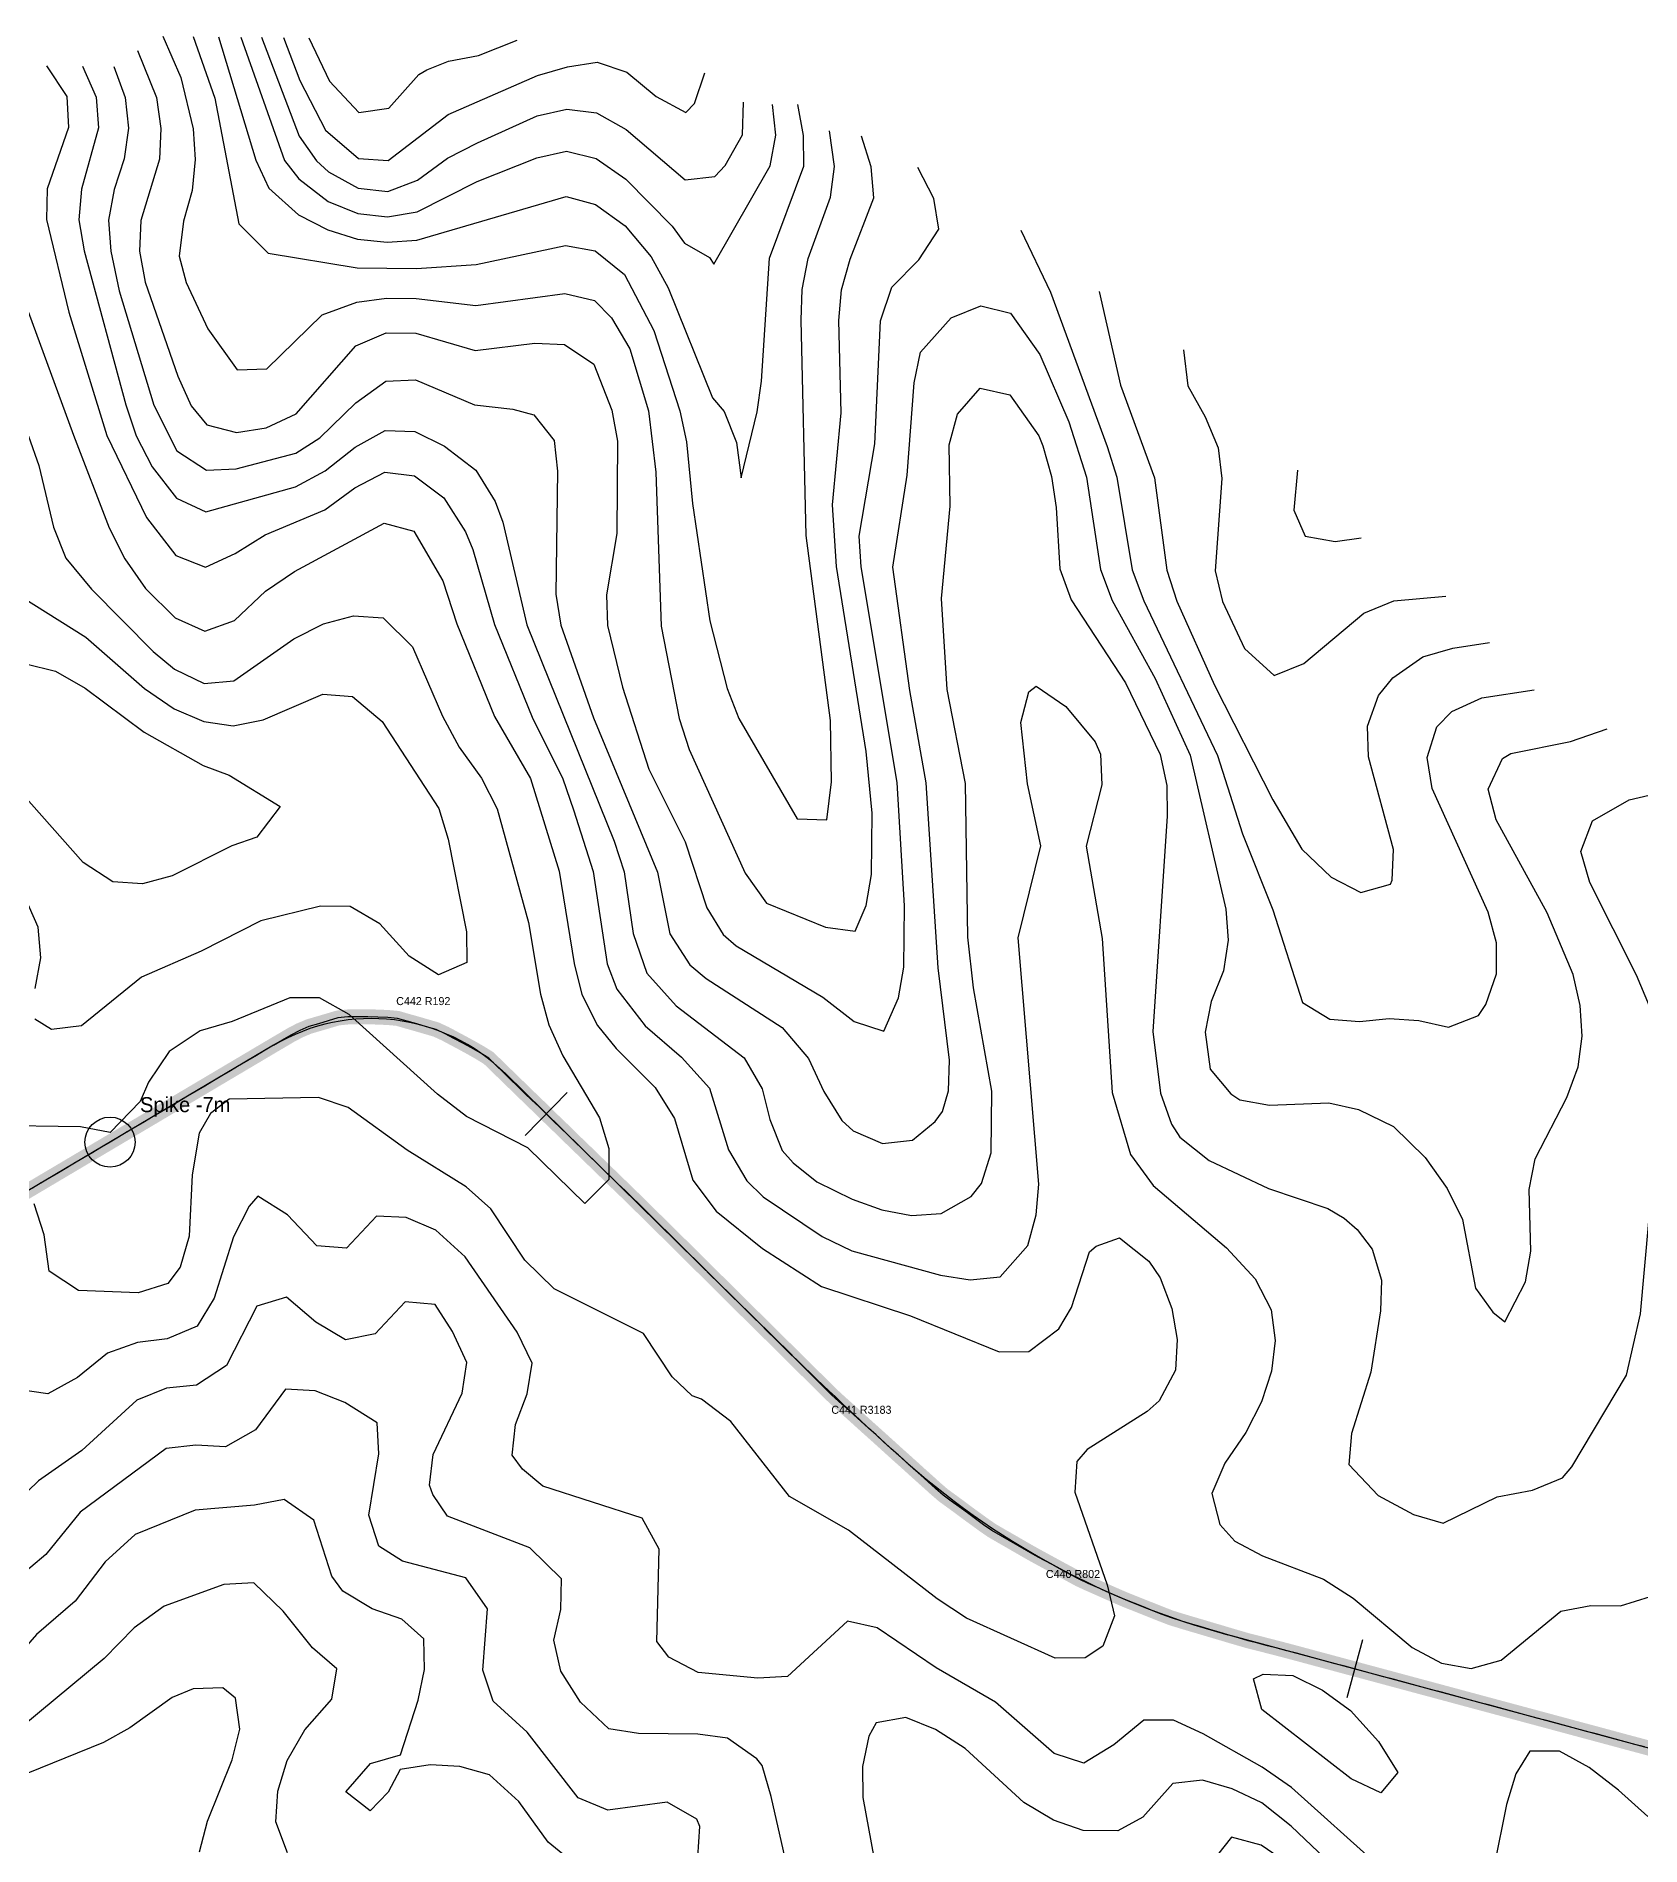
# Model space of a CAD drawing. Header units: metres. Extents: x 697254 to 930473, y 8023396 to 8227001.
# Drawn here: x 737598 to 739201, y 8195621 to 8197430 of the extents above; entities that cross this region are included whole.
import ezdxf

# ---------------------------------------------------------------- set-up
doc = ezdxf.new("R2010")
doc.units = ezdxf.units.M
for name, color, linetype in [('ALIGNMENT_FITTED', 4, 'Continuous'), ('CENTRELINE', 7, 'Continuous'), ('CHAINAGE', 7, 'Continuous'), ('CONTOUR_10M', 33, 'Continuous'), ('CONTOUR_INDEX_50M', 34, 'Continuous'), ('CURVE_LABELS', 4, 'Continuous'), ('GRADE_0-4', 3, 'Continuous'), ('GRADE_4-6', 2, 'Continuous'), ('GRADE_6-8', 30, 'Continuous'), ('PROFILE_FLAGS', 6, 'Continuous')]:
    doc.layers.add(name, color=color, linetype=linetype)

msp = doc.modelspace()

# ---------------------------------------------------------------- linework, layer by layer
at = {"layer": 'ALIGNMENT_FITTED'}
for p, q in [((737834.9, 8196421), (737587.6, 8196274.5)), ((738353, 8196111.4), (738066.8, 8196392.8)), ((738460.3, 8196010.5), (738453.2, 8196017)), ((739218.8, 8195715.9), (738788.6, 8195831.8))]:
    msp.add_line(p, q, dxfattribs=at)
for centre, radius, start, end in [((737932.5, 8196256.2), 191.5, 45.4772, 120.6428), ((740585.2, 8198381.1), 3183.5, -134.5228, -132.0444), ((738997.1, 8196605.8), 801.6, -132.0444, -105.0808)]:
    msp.add_arc(centre, radius, start, end, dxfattribs=at)
at = {"layer": 'CENTRELINE'}
msp.add_polyline3d([(739205, 8195719.7, 1148), (739195.3, 8195722.3, 1147), (739185.6, 8195724.9, 1146), (739176, 8195727.5, 1145.2), (739166.3, 8195730.1, 1144.6), (739156.7, 8195732.7, 1144.1), (739147, 8195735.3, 1143.5), (739137.3, 8195737.9, 1142.9), (739127.7, 8195740.5, 1142.3), (739118, 8195743.1, 1141.8), (739108.4, 8195745.7, 1141.6), (739098.7, 8195748.3, 1141.3), (739089, 8195750.9, 1141.2), (739079.4, 8195753.5, 1141.5), (739069.7, 8195756.1, 1141.6), (739060.1, 8195758.7, 1141.7), (739050.4, 8195761.3, 1141.7), (739040.7, 8195763.9, 1141.6), (739031.1, 8195766.5, 1141.4), (739021.4, 8195769.1, 1141.5), (739011.8, 8195771.7, 1141.6), (739002.1, 8195774.3, 1141.7), (738992.5, 8195776.9, 1142), (738982.8, 8195779.5, 1142.3), (738973.1, 8195782.1, 1142.6), (738963.5, 8195784.7, 1143.1), (738953.8, 8195787.3, 1143.5), (738944.2, 8195789.9, 1143.9), (738934.5, 8195792.5, 1144.6), (738924.8, 8195795.1, 1145.2), (738915.2, 8195797.7, 1145.8), (738905.5, 8195800.3, 1146.4), (738895.9, 8195802.9, 1146.9), (738886.2, 8195805.5, 1147.4), (738876.5, 8195808.1, 1147.6), (738866.9, 8195810.7, 1147.7), (738857.2, 8195813.3, 1147.8), (738847.5, 8195815.9, 1147.8), (738837.9, 8195818.4, 1147.9), (738828.2, 8195820.9, 1148.1), (738818.5, 8195823.4, 1148.1), (738808.8, 8195825.8, 1148), (738799.2, 8195828.6, 1147.9), (738789.6, 8195831.4, 1147.7), (738780, 8195834.3, 1147.5), (738770.4, 8195837.1, 1147.3), (738760.8, 8195840, 1147.1), (738751.2, 8195842.8, 1146.9), (738741.6, 8195845.7, 1146.8), (738732.1, 8195848.6, 1146.8), (738722.8, 8195852.2, 1147.1), (738713.5, 8195855.9, 1147.6), (738704.2, 8195859.6, 1148), (738694.9, 8195863.3, 1148.5), (738685.6, 8195867, 1148.9), (738676.4, 8195871, 1149.2), (738667.3, 8195875, 1149.8), (738658.1, 8195879.1, 1150.5), (738649, 8195883.1, 1151.1), (738639.9, 8195887.3, 1152), (738631.1, 8195892.1, 1152.7), (738622.3, 8195896.8, 1153.3), (738613.5, 8195901.6, 1153.9), (738604.7, 8195906.4, 1154.4), (738595.9, 8195911.2, 1155), (738587.2, 8195916.1, 1155.6), (738578.6, 8195921.1, 1156.2), (738569.9, 8195926.1, 1156.7), (738561.2, 8195931.1, 1157.1), (738552.6, 8195936.1, 1157.3), (738544.4, 8195941.8, 1157.3), (738536.3, 8195947.7, 1157.6), (738528.2, 8195953.6, 1158.1), (738520.2, 8195959.6, 1158.3), (738512.1, 8195965.5, 1158.4), (738504, 8195971.4, 1158.5), (738496.5, 8195977.9, 1158.7), (738489.1, 8195984.6, 1159), (738481.6, 8195991.3, 1159), (738474.2, 8195998, 1158.9), (738466.8, 8196004.7, 1158.7), (738459.3, 8196011.4, 1158.8), (738451.9, 8196018.1, 1158.9), (738444.5, 8196024.8, 1158.8), (738437.1, 8196031.5, 1158.5), (738429.6, 8196038.2, 1158.3), (738422.2, 8196044.9, 1158.4), (738414.8, 8196051.6, 1158.3), (738407.3, 8196058.3, 1158.1), (738399.9, 8196065, 1158), (738392.5, 8196071.8, 1157.9), (738385.4, 8196078.8, 1157.8), (738378.3, 8196085.9, 1157.7), (738371.2, 8196092.9, 1157.6), (738364.1, 8196099.9, 1157.5), (738357, 8196107, 1157.3), (738349.9, 8196114, 1157), (738342.8, 8196121, 1156.9), (738335.7, 8196128.1, 1156.9), (738328.6, 8196135.1, 1156.9), (738321.5, 8196142.2, 1156.9), (738314.3, 8196149.2, 1156.8), (738307.2, 8196156.2, 1156.6), (738300.1, 8196163.3, 1156.4), (738293, 8196170.3, 1156.2), (738285.9, 8196177.4, 1156.2), (738278.8, 8196184.4, 1156.2), (738271.7, 8196191.4, 1156.3), (738264.6, 8196198.5, 1156.3), (738257.5, 8196205.5, 1156.4), (738250.4, 8196212.6, 1156.5), (738243.3, 8196219.6, 1156.7), (738236.2, 8196226.6, 1156.8), (738229.1, 8196233.7, 1156.9), (738222, 8196240.7, 1157.2), (738214.8, 8196247.7, 1157.5), (738207.7, 8196254.8, 1157.9), (738200.6, 8196261.8, 1158.4), (738193.4, 8196268.8, 1159), (738186.3, 8196275.8, 1159.5), (738179.1, 8196282.7, 1159.9), (738171.9, 8196289.7, 1160.5), (738164.7, 8196296.7, 1161.3), (738157.6, 8196303.6, 1161.9), (738150.4, 8196310.6, 1162.4), (738143.2, 8196317.6, 1162.6), (738136, 8196324.5, 1162.8), (738128.9, 8196331.5, 1163.1), (738121.7, 8196338.5, 1163.4), (738114.5, 8196345.4, 1163.8), (738107.3, 8196352.4, 1164), (738100.2, 8196359.4, 1164.2), (738093, 8196366.3, 1164.5), (738085.8, 8196373.3, 1164.9), (738078.6, 8196380.3, 1165.2), (738071.4, 8196387.3, 1165.6), (738064.3, 8196394.2, 1166), (738057.1, 8196401.2, 1166.4), (738049.9, 8196408.2, 1166.4), (738041.5, 8196413.4, 1166.2), (738032.8, 8196418.4, 1166.2), (738024, 8196423.2, 1166.1), (738015.2, 8196427.9, 1165.9), (738006.4, 8196432.6, 1165.6), (737997.3, 8196436.8, 1165.1), (737987.7, 8196439.6, 1164.5), (737978.1, 8196442.4, 1163.9), (737968.5, 8196445.1, 1163.5), (737958.9, 8196447.9, 1163.3), (737949, 8196448.8, 1162.7), (737939, 8196449.2, 1162.1), (737929, 8196449.6, 1161.3), (737919, 8196449.6, 1160.5), (737909, 8196449.3, 1159.6), (737899.1, 8196448.3, 1158.6), (737889.5, 8196445.4, 1157.5), (737879.9, 8196442.6, 1156.3), (737870.3, 8196439.8, 1156.1), (737861.1, 8196435.9, 1155.8), (737852.3, 8196431.3, 1155.6), (737843.7, 8196426.2, 1155.9), (737835, 8196421.1, 1156.4), (737826.4, 8196416, 1157), (737817.8, 8196410.9, 1156.9), (737809.2, 8196405.8, 1155.6), (737800.6, 8196400.7, 1154.2), (737792, 8196395.6, 1152.8), (737783.4, 8196390.5, 1152.1), (737774.8, 8196385.4, 1151.7), (737766.2, 8196380.3, 1151.4), (737757.6, 8196375.2, 1151.9), (737749, 8196370.1, 1153.1), (737740.4, 8196365, 1154.6), (737731.8, 8196359.9, 1156.2), (737723.2, 8196354.8, 1157.4), (737714.6, 8196349.7, 1157.1), (737706, 8196344.6, 1156.8), (737697.4, 8196339.5, 1156.5), (737688.7, 8196334.4, 1156.3), (737680.1, 8196329.3, 1156), (737671.5, 8196324.2, 1155.7), (737662.9, 8196319.1, 1155.4), (737654.3, 8196314, 1155.2), (737645.7, 8196308.9, 1154.9), (737637.1, 8196303.8, 1154.6), (737628.5, 8196298.7, 1154.3), (737619.9, 8196293.6, 1152.8), (737611.3, 8196288.5, 1151.3), (737602.7, 8196283.4, 1150.7), (737594.1, 8196278.3, 1149.6)], dxfattribs=at)
at = {"layer": 'CHAINAGE'}
for p, q in [((738128.2, 8196373.9), (738086.4, 8196330.9)), ((738923, 8195826.7), (738907.4, 8195768.8))]:
    msp.add_line(p, q, dxfattribs=at)
at = {"layer": 'CONTOUR_10M'}
for points, elevation in [([(737754.6, 8197429.3), (737776.2, 8197367.6), (737800.2, 8197242.1), (737829.6, 8197212.6), (737918.5, 8197198.1), (737977.9, 8197197.4), (738037.4, 8197201.4), (738126.7, 8197220.5), (738156.3, 8197215.2), (738185.7, 8197191.3), (738214.8, 8197135.3), (738240.9, 8197055), (738247.5, 8197024.2), (738253.4, 8196962.6), (738271, 8196845.1), (738288.1, 8196777.7), (738299.7, 8196747.7), (738358, 8196647.2), (738387.7, 8196646.2), (738392.6, 8196684.3), (738391.3, 8196745.8), (738367.1, 8196930.6), (738362.3, 8197145.9), (738363.3, 8197176.6), (738369, 8197207.3), (738391.5, 8197268.6), (738395.5, 8197299.3), (738390.6, 8197334.9)], 1090), ([(737780, 8197429), (737817.3, 8197305.6), (737830.3, 8197277.7), (737859.7, 8197251.2), (737889.2, 8197236.2), (737918.8, 8197226.8), (737948.5, 8197223.8), (737978.2, 8197225.7), (738127.2, 8197269.3), (738156.8, 8197261.5), (738186.3, 8197240.2), (738212.1, 8197209), (738229.4, 8197178.1), (738273.5, 8197068.2), (738285.1, 8197054.5), (738297.4, 8197023.6), (738302.3, 8196988.1), (738318.3, 8197054.1), (738322.5, 8197084.8), (738330.4, 8197207.7), (738364.7, 8197299.6), (738364.5, 8197330.4), (738358.9, 8197361.2)], 1080), ([(737802.2, 8197428.8), (737845.9, 8197305.3), (737860.1, 8197286.9), (737889.5, 8197264.5), (737919.1, 8197252.4), (737948.8, 8197248.9), (737978.5, 8197254.1), (738038.3, 8197284.5), (738097.9, 8197308.2), (738127.7, 8197314.7), (738157.3, 8197307.5), (738186.8, 8197286.6), (738233.4, 8197239.6), (738245.5, 8197222.6), (738270.5, 8197208.4), (738274.9, 8197201.9), (738331.2, 8197300), (738336.8, 8197330.7), (738333.4, 8197361.5)], 1070), ([(737822.9, 8197428.5), (737860.6, 8197329.6), (737877.7, 8197304.9), (737889.9, 8197293.9), (737919.4, 8197277.7), (737949.1, 8197274.4), (737978.9, 8197285.8), (738008.8, 8197307.7), (738038.7, 8197323.1), (738098.4, 8197350), (738128.1, 8197356.7), (738157.8, 8197353.1), (738187.3, 8197336.3), (738246.2, 8197286.2), (738275.9, 8197289.4), (738286.2, 8197300.5), (738303.5, 8197331), (738304.6, 8197363.7)], 1060), ([(737870.1, 8197428), (737890.9, 8197384.6), (737920.2, 8197353.2), (737950, 8197357.7), (737980, 8197391.4), (737988.1, 8197396), (738009.9, 8197404.8), (738039.6, 8197410.2), (738078.4, 8197425.8)], 1040), ([(737699, 8197415.4), (737718, 8197368.2), (737722.4, 8197337.4), (737721, 8197306.7), (737702.2, 8197245.4), (737701, 8197214.6), (737706.5, 8197183.8), (737739.2, 8197089.7), (737752.6, 8197060.3), (737768.3, 8197041.2), (737797.9, 8197033.6), (737827.7, 8197038.2), (737857.5, 8197052), (737917.2, 8197120), (737947.5, 8197133.2), (737977.2, 8197132.9), (738036.4, 8197115.5), (738095.9, 8197122.8), (738125.6, 8197121.6), (738155.1, 8197101.8), (738173.1, 8197055.7), (738178.5, 8197024.9), (738178, 8196932.7), (738167.5, 8196871.3), (738168.7, 8196840.5), (738183.5, 8196778.8), (738210, 8196696.9), (738246.3, 8196624.4), (738267.9, 8196558.5), (738284.1, 8196531.7), (738297.2, 8196520.3), (738383.8, 8196469.2), (738415.2, 8196444.9), (738444.8, 8196435), (738459.4, 8196468.3), (738464.8, 8196499), (738465.5, 8196560.5), (738458, 8196683.6), (738422, 8196899.2), (738420.2, 8196930), (738435.6, 8197022.1), (738441.5, 8197145), (738452.9, 8197178.7), (738479.8, 8197206.1), (738499.8, 8197236.6), (738494.6, 8197267.5), (738478.6, 8197298.4)], 1110), ([(737607.9, 8197400.1), (737628.5, 8197369.2), (737629.9, 8197338.4), (737608.8, 8197277.1), (737608.1, 8197246.4), (737630.5, 8197153.9), (737668.3, 8197030.5), (737707.9, 8196948.7), (737737.2, 8196910.7), (737766.8, 8196898.8), (737796.6, 8196912.6), (737826.5, 8196931.3), (737886.2, 8196956.2), (737916.1, 8196978.2), (737946, 8196993.7), (737975.7, 8196990.1), (738005.1, 8196968.3), (738026.7, 8196934.3), (738034.2, 8196916.7), (738055.8, 8196841.7), (738093.4, 8196749.1), (738123.9, 8196687.2), (738134.8, 8196656.4), (738154.3, 8196594.7), (738168.3, 8196502.3), (738177.9, 8196477.1), (738206.2, 8196440.3), (738242.6, 8196409.2), (738270.6, 8196378.1), (738289.7, 8196316.4), (738307.8, 8196285.5), (738324.2, 8196269.7), (738383.1, 8196230), (738412.7, 8196215.5), (738501.5, 8196191.1), (738531.1, 8196186.5), (738560.9, 8196189.7), (738588.7, 8196220.9), (738597.1, 8196251.6), (738599.8, 8196282.3), (738579, 8196528.5), (738601.5, 8196620.5), (738588.3, 8196682.2), (738581.8, 8196743.7), (738589.8, 8196774.4), (738597, 8196779.8), (738626.5, 8196759.6), (738655.8, 8196724.3), (738661.3, 8196712.1), (738662.5, 8196681.4), (738646.8, 8196620), (738663, 8196527.6), (738673, 8196373.7), (738691.1, 8196312), (738713.8, 8196281), (738787.3, 8196218.7), (738815.9, 8196187.7), (738831.9, 8196156.7), (738835.9, 8196125.9), (738832, 8196095.2), (738822.2, 8196064.6), (738806.6, 8196034), (738785.5, 8196003.5), (738772.5, 8195972.9), (738780.4, 8195942.1), (738795.5, 8195925.3), (738823.1, 8195910.8), (738884.2, 8195887.4), (738913.7, 8195868.5), (738972.6, 8195819.2), (739002.1, 8195803.6), (739031.7, 8195798.1), (739061.5, 8195806.3), (739121.4, 8195855.4), (739151.2, 8195861), (739180.9, 8195860.9), (739210.7, 8195870)], 1140), ([(737643.9, 8197399.7), (737657.8, 8197368.8), (737659.9, 8197338.1), (737642.9, 8197276.8), (737640.5, 8197246), (737645.6, 8197215.2), (737687.3, 8197061), (737697.5, 8197030.2), (737713.6, 8196999.2), (737737.8, 8196967.9), (737767.4, 8196954.3), (737856.7, 8196979.2), (737886.6, 8196995.1), (737916.6, 8197019), (737946.4, 8197035.6), (737976.1, 8197034.5), (738005.7, 8197020), (738037.2, 8196995.7), (738056.4, 8196964.7), (738064.2, 8196943.9), (738088, 8196841.4), (738175.4, 8196625.2), (738185.4, 8196594.3), (738194.2, 8196532.7), (738207.8, 8196493.2), (738237.1, 8196460.6), (738305.1, 8196408.5), (738323.2, 8196377.6), (738330.9, 8196346.7), (738343.2, 8196315.8), (738354.2, 8196303.5), (738377.9, 8196284.7), (738413.2, 8196267.1), (738442.8, 8196256.7), (738472.4, 8196250.9), (738502.2, 8196253), (738532, 8196270), (738542.3, 8196282.9), (738552.1, 8196313.6), (738552.7, 8196375.1), (738534.3, 8196478.4), (738528.6, 8196529.1), (738526.5, 8196682.8), (738507.9, 8196776.7), (738502.5, 8196867.6), (738510.9, 8196959.8), (738510, 8197021.3), (738518.3, 8197051.9), (738540.9, 8197077.8), (738570.5, 8197071), (738599.8, 8197030.2), (738603.5, 8197020.3), (738612.3, 8196989.4), (738617, 8196958.6), (738620.6, 8196897.1), (738632.1, 8196866.2), (738686.1, 8196783.3), (738720.9, 8196711.5), (738727.4, 8196680.6), (738727.9, 8196649.9), (738713.7, 8196434.8), (738721.1, 8196373.2), (738732.2, 8196342.3), (738740.6, 8196329.2), (738770, 8196305.7), (738829.1, 8196277.9), (738888.3, 8196257.9), (738904.7, 8196248.2), (738917.7, 8196237), (738932.7, 8196217.1), (738942.2, 8196186.3), (738941.1, 8196155.5), (738931.3, 8196094.2), (738912, 8196032.9), (738909.3, 8196002.1), (738938.8, 8195971.1), (738974, 8195952.1), (739003.6, 8195943.3), (739057.5, 8195969.8), (739093.1, 8195976.5), (739122.9, 8195988.6), (739132.4, 8195999.7), (739186.8, 8196091.3), (739201, 8196152.7), (739209.3, 8196244.9)], 1130), ([(737675.3, 8197399.4), (737686.8, 8197368.5), (737690, 8197337.7), (737685.6, 8197307), (737675.5, 8197276.4), (737669.9, 8197245.7), (737672.2, 8197214.9), (737680.7, 8197175.1), (737715.4, 8197060.7), (737738.3, 8197015.1), (737767.8, 8196996), (737797.5, 8196997.1), (737857.1, 8197012.7), (737881.3, 8197028.1), (737917.1, 8197063.1), (737947, 8197084.8), (737976.7, 8197086.3), (738035.8, 8197061.1), (738074.1, 8197056.8), (738095.1, 8197051.1), (738115.2, 8197025.6), (738118.7, 8196994.8), (738116.9, 8196871.8), (738122, 8196841), (738154.6, 8196748.4), (738218.7, 8196594), (738230.9, 8196532.3), (738250.9, 8196501.4), (738267.1, 8196487.9), (738343.3, 8196438.8), (738369.5, 8196407.8), (738384.7, 8196374.8), (738402.8, 8196345.9), (738414, 8196335.5), (738443.5, 8196322.7), (738473.3, 8196326.1), (738495.9, 8196344.9), (738503.3, 8196354.9), (738509.4, 8196375.5), (738510.5, 8196406.3), (738498.9, 8196498.6), (738487.1, 8196683.3), (738470.6, 8196775.7), (738453.9, 8196898.9), (738468.2, 8196991), (738475, 8197083.2), (738481.5, 8197113.8), (738511.9, 8197148), (738541.8, 8197160), (738571.4, 8197152.7), (738600.6, 8197111.4), (738629.6, 8197044.3), (738647.3, 8196989), (738661.3, 8196896.6), (738672.9, 8196865.7), (738715.9, 8196787.5), (738751, 8196711.1), (738786.5, 8196557), (738788.9, 8196526.2), (738784.3, 8196495.5), (738771.9, 8196464.9), (738765.7, 8196434.2), (738771, 8196397), (738791.6, 8196372.4), (738800.4, 8196366.6), (738830, 8196361.2), (738889.4, 8196363.4), (738919.1, 8196357), (738953.9, 8196339.9), (738985.6, 8196308.8), (739007.6, 8196277.8), (739023, 8196246.9), (739035.9, 8196178.2), (739053.3, 8196154.3), (739065.2, 8196144.5), (739086.1, 8196184.7), (739091.4, 8196215.4), (739089.7, 8196276.9), (739095.7, 8196307.6), (739127.1, 8196368.9), (739138.7, 8196399.4), (739142.6, 8196430.1), (739140.6, 8196460.9), (739133.6, 8196491.7), (739107.6, 8196553.5), (739056.5, 8196646.3), (739048.8, 8196677.1), (739063, 8196707.7), (739071.4, 8196712.6), (739131, 8196724.7), (739167.5, 8196737.3)], 1120), ([(738581.8, 8197235.8), (738611.2, 8197173.9), (738667.9, 8197019.6), (738677.5, 8196988.7), (738692.9, 8196896.3), (738704.7, 8196865.4), (738778.1, 8196710.8), (738803.3, 8196632.3), (738833.6, 8196556.5), (738863.2, 8196463.9), (738890.3, 8196447), (738920, 8196444.9), (738949.8, 8196447.9), (738979.4, 8196445.8), (739009.1, 8196439.2), (739038.9, 8196450.7), (739046.4, 8196461.9), (739057.1, 8196492.5), (739056.9, 8196523.3), (739048.6, 8196554.1), (738992.8, 8196677.7), (738987.6, 8196708.5), (738997.3, 8196739.2), (739012.5, 8196754.5), (739042.4, 8196768.4), (739094.7, 8196776.3)], 1110), ([(738744.3, 8197116), (738748.5, 8197080.2), (738765.9, 8197049.2), (738778.8, 8197018.3), (738782.4, 8196987.6), (738776, 8196895.4), (738783.1, 8196864.5), (738805.3, 8196817.6), (738834.7, 8196790.5), (738864.5, 8196802.6), (738924.5, 8196852.9), (738954.3, 8196865.1), (739006.2, 8196870)], 1090), ([(737590, 8197029.9), (737600.5, 8197000.5), (737615.2, 8196938.8), (737627.5, 8196907.9), (737653, 8196876.9), (737714.5, 8196814.7), (737736, 8196797), (737765.5, 8196782.6), (737795.2, 8196785.4), (737855.1, 8196827.3), (737884.9, 8196842.4), (737914.7, 8196850.2), (737944.4, 8196848.3), (737973.8, 8196819.4), (738003.8, 8196750.1), (738020.5, 8196719.1), (738042.8, 8196688.1), (738058.3, 8196657.2), (738089.6, 8196543.6), (738101.6, 8196472.2), (738109.9, 8196441.4), (738124, 8196410.5), (738160.8, 8196348.6), (738169.8, 8196317.7), (738169.9, 8196287), (738145.9, 8196262.9), (738088.9, 8196318.6), (738027.7, 8196350), (737998.6, 8196372.1), (737910.4, 8196451.9), (737880.9, 8196468.4), (737851.2, 8196468.6), (737793.5, 8196444.8), (737761.7, 8196435.6), (737730.5, 8196414.8), (737709.9, 8196384.3), (737701.6, 8196364.9), (737671.5, 8196334), (737641.9, 8196339.4), (737552.8, 8196340.8)], 1160), ([(738858, 8196995.7), (738854.4, 8196956), (738865.9, 8196929.9), (738895.6, 8196924.5), (738921.7, 8196928.3)], 1080), ([(737569.4, 8196877.8), (737647.2, 8196829), (737706.1, 8196777.7), (737735.5, 8196757.4), (737765.1, 8196744.5), (737794.7, 8196740.4), (737824.5, 8196746.4), (737884.2, 8196772.1), (737913.8, 8196769.6), (737943.3, 8196744.5), (738000.2, 8196657.8), (738009.3, 8196627), (738027.6, 8196534.5), (738028.2, 8196503.8), (737999.9, 8196491.4), (737970.4, 8196510), (737941.1, 8196542.4), (737911.6, 8196559.6), (737881.9, 8196560.1), (737822.3, 8196545.5), (737762.6, 8196515), (737702.9, 8196489.2), (737643, 8196440.4), (737613.2, 8196436.7), (737596.5, 8196447)], 1170), ([(737509.5, 8196786.2), (737557.8, 8196801.5), (737587.5, 8196802.3), (737617.1, 8196795), (737646.7, 8196778), (737705.6, 8196734.1), (737764.6, 8196700.8), (737790.6, 8196690.9), (737841.7, 8196659.6), (737818.2, 8196629.1), (737793.4, 8196620.4), (737733.7, 8196590.4), (737703.9, 8196582.5), (737674.2, 8196584.3), (737644.8, 8196603.7), (737510.2, 8196755.4), (737509.5, 8196786.2)], 1180), ([(739222.7, 8196429.2), (739196.7, 8196491), (739150.2, 8196583.8), (739141.4, 8196614.6), (739153, 8196645.2), (739189.7, 8196666.2), (739219.5, 8196673.3)], 1130), ([(737596.6, 8196477.7), (737602.3, 8196508.4), (737599.8, 8196539.2), (737586.1, 8196570.1)], 1170), ([(738940.5, 8195599.9), (738852.2, 8195679.2), (738822.8, 8195699.5), (738763.7, 8195732.9), (738734.2, 8195746.4), (738704.5, 8195746.6), (738674.5, 8195721.7), (738644.6, 8195703.4), (738615, 8195713.1), (738556.2, 8195764.4), (738497.2, 8195798.9), (738438.2, 8195838.8), (738408.6, 8195845.5), (738348.6, 8195790.1), (738318.9, 8195788.4), (738259.3, 8195794), (738230, 8195809.5), (738218, 8195825.2), (738220.2, 8195917.4), (738203.3, 8195948.4), (738104, 8195980.2), (738083.6, 8195997.2), (738073.3, 8196011.3), (738076.8, 8196042), (738088.3, 8196072.6), (738093.5, 8196103.3), (738078.3, 8196134.2), (738026.5, 8196209.7), (737997.1, 8196236.3), (737967.6, 8196248.9), (737937.9, 8196250.1), (737907.8, 8196218.1), (737878.2, 8196220.5), (737848.8, 8196251.4), (737819.3, 8196270.1), (737810.7, 8196260.2), (737795, 8196229.6), (737775.5, 8196168.3), (737758.5, 8196140.2), (737728.7, 8196127.6), (737698.9, 8196123.8), (737669.1, 8196113.3), (737639.1, 8196088.9), (737609.3, 8196072.6), (737579.6, 8196077)], 1140), ([(738346.1, 8195608.5), (738332.3, 8195670.2), (738323.1, 8195701.1), (738318, 8195707.8), (738288.5, 8195728.4), (738258.9, 8195732.6), (738199.5, 8195733.3), (738169.9, 8195737.9), (738141.6, 8195764.5), (738122.1, 8195795.5), (738115.1, 8195826.3), (738122.1, 8195857), (738122.8, 8195887.7), (738091, 8195918.8), (738008.7, 8195950.5), (737994.2, 8195971.9), (737990.9, 8195981.4), (737994.5, 8196012.1), (738023.3, 8196073.3), (738028.2, 8196104), (738013.9, 8196134.9), (737996.3, 8196161.9), (737966.6, 8196164.5), (737936.6, 8196132.5), (737906.8, 8196126.5), (737877.3, 8196144.3), (737847.9, 8196169.3), (737818.1, 8196160.2), (737787.8, 8196101), (737757.9, 8196081.2), (737728.1, 8196078.4), (737698.3, 8196066.4), (737643.4, 8196016), (737600, 8195985.7), (737578.4, 8195964.7)], 1130), ([(738258.9, 8195609.5), (738261, 8195640.2), (738258, 8195647.5), (738228.4, 8195664.5), (738169, 8195656.5), (738139.4, 8195668.7), (738088.2, 8195734.4), (738054.5, 8195765.5), (738044.1, 8195796.4), (738048.7, 8195857.8), (738027, 8195888.8), (737963.8, 8195905.5), (737940.2, 8195920.5), (737930.1, 8195951.4), (737940.1, 8196012.7), (737938.6, 8196043.5), (737906.1, 8196064), (737876.6, 8196075.8), (737846.9, 8196077.3), (737816.8, 8196036.8), (737786.9, 8196019.6), (737757.2, 8196021.5), (737727.5, 8196018), (737641.7, 8195954.5), (737607.5, 8195912.2), (737577.5, 8195886.7)], 1120), ([(738138.7, 8195600.7), (738109.2, 8195624.5), (738080, 8195665.3), (738050.6, 8195691.8), (738021, 8195700), (737991.3, 8195701.9), (737961.5, 8195697), (737949.5, 8195674.4), (737931.4, 8195655.7), (737907.2, 8195674.8), (737931.9, 8195703.1), (737961.7, 8195711.8), (737979.3, 8195766.3), (737985.7, 8195797), (737985, 8195827.8), (737963.2, 8195847.4), (737933.6, 8195857.6), (737904.1, 8195875.3), (737893.2, 8195890.3), (737875.2, 8195946.3), (737845.7, 8195967.1), (737815.9, 8195961.5), (737756.5, 8195956.3), (737696.8, 8195932.2), (737666.8, 8195904.6), (737636.7, 8195865.4), (737598, 8195832), (737571.3, 8195801.5)], 1110), ([(737761, 8195614.9), (737768.8, 8195645.6), (737793.7, 8195706.8), (737801.2, 8195737.5), (737796.9, 8195768.3), (737784.2, 8195778.8), (737754.5, 8195777.9), (737733.7, 8195769), (737691.2, 8195738.7), (737664.9, 8195724.2), (737575.4, 8195687.8)], 1090), ([(738940, 8195556.4), (738851.8, 8195640.5), (738822.4, 8195663.7), (738792.8, 8195677.9), (738763.2, 8195686.4), (738733.5, 8195683.3), (738703.4, 8195649.4), (738678.6, 8195635.7), (738643.9, 8195636.3), (738614.3, 8195646.6), (738584.8, 8195664.1), (738526, 8195718), (738496.5, 8195737), (738466.9, 8195749.3), (738437.2, 8195743.7), (738429.8, 8195730.6), (738423.6, 8195700), (738423.8, 8195669.2), (738435.2, 8195607.6)], 1130), ([(739208.3, 8195650.2), (739178.9, 8195676.5), (739149.4, 8195699.3), (739119.9, 8195715.4), (739090.2, 8195715.4), (739076.2, 8195692.8), (739066.8, 8195662.2), (739054.5, 8195600.8)], 1140), ([(738851.4, 8195601.2), (738821.9, 8195621.7), (738792.3, 8195629.4), (738771.8, 8195603.9)], 1120)]:
    msp.add_lwpolyline(points, dxfattribs=dict(at, elevation=elevation))
at = {"layer": 'CONTOUR_INDEX_50M'}
for points, elevation in [([(737724.2, 8197429.6), (737742.4, 8197388.4), (737754.6, 8197337), (737756.7, 8197306.3), (737753.5, 8197275.5), (737744.8, 8197244.9), (737740.5, 8197209.9), (737747.7, 8197183.4), (737769.4, 8197137.1), (737798.6, 8197096.3), (737828.3, 8197097), (737883.4, 8197151.1), (737918.1, 8197163.9), (737947.9, 8197167.8), (737977.6, 8197167.3), (738036.9, 8197160.6), (738126.1, 8197172.5), (738155.8, 8197165.4), (738172.5, 8197148), (738190.8, 8197117), (738209.6, 8197055.3), (738217, 8196993.7), (738222.4, 8196839.9), (738240.1, 8196747.5), (738250.4, 8196716.6), (738306.3, 8196593), (738327.4, 8196563.1), (738386.5, 8196539.2), (738416.1, 8196535), (738427.1, 8196560.9), (738432.3, 8196591.6), (738433, 8196653.1), (738427.1, 8196714.7), (738397.3, 8196899.5), (738393.5, 8196961.1), (738402, 8197053.2), (738399.8, 8197145.5), (738402.6, 8197176.2), (738411, 8197206.9), (738434.9, 8197268.1), (738432, 8197298.9), (738422.5, 8197329.7)], 1100), ([(737844.8, 8197428.3), (737861.2, 8197385.2), (737886.8, 8197335.6), (737919.7, 8197307.4), (737949.4, 8197305.5), (738009.3, 8197351.3), (738098.8, 8197390.4), (738128.6, 8197399.1), (738158.4, 8197403.7), (738187.9, 8197393.6), (738217.4, 8197369.5), (738246.9, 8197353.3), (738255.5, 8197362.3), (738265.9, 8197393)], 1050), ([(738659.8, 8197174.3), (738681.3, 8197080.9), (738715.3, 8196988.3), (738727.5, 8196895.9), (738737.6, 8196865), (738775.2, 8196781.1), (738833.4, 8196666.5), (738862.5, 8196617.2), (738891.9, 8196589), (738921.4, 8196573.6), (738951.2, 8196582), (738952.8, 8196585.9), (738954.1, 8196616.7), (738929.2, 8196709.2), (738928.2, 8196739.9), (738938.9, 8196770.6), (738953.5, 8196788.3), (738983.4, 8196809.3), (739013.2, 8196817.9), (739050, 8196823.6)], 1100), ([(737589.8, 8197154.3), (737635, 8197030.8), (737670.8, 8196938.2), (737686.4, 8196907.3), (737707.1, 8196877.7), (737736.5, 8196848.1), (737766.1, 8196835.1), (737795.9, 8196845.5), (737826.9, 8196875), (737855.8, 8196894.6), (737945.4, 8196942.8), (737975.2, 8196934.9), (738004.2, 8196885.1), (738018.2, 8196842.2), (738055.6, 8196749.5), (738091.7, 8196687.6), (738120.3, 8196595), (738135.2, 8196502.6), (738143.1, 8196471.8), (738158.8, 8196440.9), (738177.3, 8196417.7), (738216.1, 8196378.7), (738235.7, 8196347.8), (738254, 8196286.1), (738277.1, 8196255.1), (738323.6, 8196218), (738382.6, 8196179.8), (738471.3, 8196150.5), (738560, 8196114.5), (738589.7, 8196114.9), (738619.7, 8196137.6), (738632.3, 8196158.9), (738650.2, 8196214.6), (738657, 8196220.2), (738680.1, 8196228.6), (738709.5, 8196205.3), (738721, 8196188.7), (738732.4, 8196157.8), (738737.8, 8196127), (738736.2, 8196096.3), (738719.8, 8196065.7), (738707.9, 8196055), (738648.1, 8196016.9), (738637.7, 8196005.1), (738635.5, 8195974.4), (738668, 8195881.8), (738675.4, 8195850.9), (738663.7, 8195820.3), (738645.8, 8195808.9), (738616.1, 8195808.5), (738527.4, 8195848.5), (738497.9, 8195867.7), (738409.6, 8195936.4), (738350.6, 8195969.9), (738292, 8196045), (738262.5, 8196067.4), (738253.2, 8196070.8), (738233.1, 8196089.5), (738204.7, 8196132.9), (738115.3, 8196177.5), (738085.9, 8196206.1), (738052, 8196257.5), (738027.3, 8196279.6), (737968.3, 8196316.1), (737909.4, 8196358.8), (737879.8, 8196368.9), (737790.7, 8196367.2), (737771.8, 8196352.8), (737760.6, 8196333.2), (737753.6, 8196291.5), (737750.6, 8196230.1), (737741.5, 8196199.4), (737729.3, 8196183), (737699.5, 8196173.7), (737640.1, 8196175.8), (737610.6, 8196195.4), (737605.8, 8196231.6), (737595.8, 8196262.5)], 1150), ([(737848.9, 8195614), (737837.1, 8195644.9), (737839.1, 8195675.6), (737848.5, 8195706.2), (737866.1, 8195736.8), (737893.3, 8195767.3), (737898.1, 8195797.9), (737873.8, 8195818.8), (737844.5, 8195855.4), (737815.1, 8195883.8), (737785.4, 8195882), (737725.7, 8195860.4), (737695.8, 8195838.8), (737665.8, 8195808), (737583.3, 8195739.9)], 1100), ([(738814.2, 8195787.9), (738823.8, 8195792.6), (738853.5, 8195791.2), (738883, 8195776.4), (738911, 8195756.1), (738938.9, 8195725.1), (738958.4, 8195694.1), (738941.3, 8195674), (738911.7, 8195688), (738822.5, 8195757.1), (738814.2, 8195787.9)], 1150)]:
    msp.add_lwpolyline(points, dxfattribs=dict(at, elevation=elevation))
at = {"layer": 'GRADE_0-4', "const_width": 15}
for points in [[(738128.9, 8196331.5), (738121.7, 8196338.5), (738114.5, 8196345.4), (738107.3, 8196352.4), (738100.2, 8196359.4), (738093, 8196366.3), (738085.8, 8196373.3), (738078.6, 8196380.3), (738071.4, 8196387.3), (738064.3, 8196394.2), (738057.1, 8196401.2), (738049.9, 8196408.2), (738041.5, 8196413.4), (738032.8, 8196418.4), (738024, 8196423.2), (738015.2, 8196427.9), (738006.4, 8196432.6), (737997.3, 8196436.8), (737987.7, 8196439.6)], [(737826.4, 8196416), (737817.8, 8196410.9), (737809.2, 8196405.8), (737800.6, 8196400.7), (737792, 8196395.6), (737783.4, 8196390.5), (737774.8, 8196385.4), (737766.2, 8196380.3), (737757.6, 8196375.2), (737749, 8196370.1), (737740.4, 8196365), (737731.8, 8196359.9), (737723.2, 8196354.8), (737714.6, 8196349.7), (737706, 8196344.6), (737697.4, 8196339.5), (737688.7, 8196334.4), (737680.1, 8196329.3), (737671.5, 8196324.2), (737662.9, 8196319.1), (737654.3, 8196314)], [(738561.2, 8195931.1), (738552.6, 8195936.1), (738544.4, 8195941.8), (738536.3, 8195947.7), (738528.2, 8195953.6), (738520.2, 8195959.6), (738512.1, 8195965.5), (738504, 8195971.4), (738496.5, 8195977.9), (738489.1, 8195984.6), (738481.6, 8195991.3), (738474.2, 8195998), (738466.8, 8196004.7), (738459.3, 8196011.4), (738451.9, 8196018.1), (738444.5, 8196024.8), (738437.1, 8196031.5), (738429.6, 8196038.2), (738422.2, 8196044.9), (738414.8, 8196051.6), (738407.3, 8196058.3), (738399.9, 8196065), (738392.5, 8196071.8), (738385.4, 8196078.8), (738378.3, 8196085.9), (738371.2, 8196092.9), (738364.1, 8196099.9), (738357, 8196107), (738349.9, 8196114), (738342.8, 8196121), (738335.7, 8196128.1), (738328.6, 8196135.1), (738321.5, 8196142.2), (738314.3, 8196149.2), (738307.2, 8196156.2), (738300.1, 8196163.3), (738293, 8196170.3), (738285.9, 8196177.4), (738278.8, 8196184.4), (738271.7, 8196191.4), (738264.6, 8196198.5), (738257.5, 8196205.5), (738250.4, 8196212.6), (738243.3, 8196219.6), (738236.2, 8196226.6), (738229.1, 8196233.7), (738222, 8196240.7), (738214.8, 8196247.7), (738207.7, 8196254.8), (738200.6, 8196261.8), (738193.4, 8196268.8), (738186.3, 8196275.8), (738179.1, 8196282.7), (738171.9, 8196289.7), (738164.7, 8196296.7), (738157.6, 8196303.6), (738150.4, 8196310.6)], [(739118, 8195743.1), (739108.4, 8195745.7), (739098.7, 8195748.3), (739089, 8195750.9), (739079.4, 8195753.5), (739069.7, 8195756.1), (739060.1, 8195758.7), (739050.4, 8195761.3), (739040.7, 8195763.9), (739031.1, 8195766.5), (739021.4, 8195769.1), (739011.8, 8195771.7), (739002.1, 8195774.3), (738992.5, 8195776.9), (738982.8, 8195779.5), (738973.1, 8195782.1), (738963.5, 8195784.7), (738953.8, 8195787.3), (738944.2, 8195789.9), (738934.5, 8195792.5), (738924.8, 8195795.1), (738915.2, 8195797.7), (738905.5, 8195800.3), (738895.9, 8195802.9), (738886.2, 8195805.5), (738876.5, 8195808.1), (738866.9, 8195810.7), (738857.2, 8195813.3), (738847.5, 8195815.9), (738837.9, 8195818.4), (738828.2, 8195820.9), (738818.5, 8195823.4), (738808.8, 8195825.8), (738799.2, 8195828.6), (738789.6, 8195831.4), (738780, 8195834.3), (738770.4, 8195837.1), (738760.8, 8195840), (738751.2, 8195842.8), (738741.6, 8195845.7), (738732.1, 8195848.6), (738722.8, 8195852.2), (738713.5, 8195855.9), (738704.2, 8195859.6), (738694.9, 8195863.3), (738685.6, 8195867), (738676.4, 8195871)]]:
    msp.add_lwpolyline(points, dxfattribs=at)
at = {"layer": 'GRADE_4-6', "const_width": 15}
for points in [[(737987.7, 8196439.6), (737978.1, 8196442.4), (737968.5, 8196445.1), (737958.9, 8196447.9), (737949, 8196448.8), (737939, 8196449.2), (737929, 8196449.6), (737919, 8196449.6), (737909, 8196449.3), (737899.1, 8196448.3), (737889.5, 8196445.4), (737879.9, 8196442.6), (737870.3, 8196439.8), (737861.1, 8196435.9), (737852.3, 8196431.3), (737843.7, 8196426.2), (737835, 8196421.1), (737826.4, 8196416)], [(737654.3, 8196314), (737645.7, 8196308.9), (737637.1, 8196303.8)], [(738150.4, 8196310.6), (738143.2, 8196317.6), (738136, 8196324.5), (738128.9, 8196331.5)], [(738676.4, 8195871), (738667.3, 8195875), (738658.1, 8195879.1), (738649, 8195883.1), (738639.9, 8195887.3), (738631.1, 8195892.1), (738622.3, 8195896.8), (738613.5, 8195901.6), (738604.7, 8195906.4), (738595.9, 8195911.2), (738587.2, 8195916.1), (738578.6, 8195921.1), (738569.9, 8195926.1), (738561.2, 8195931.1)], [(739176, 8195727.5), (739166.3, 8195730.1), (739156.7, 8195732.7), (739147, 8195735.3), (739137.3, 8195737.9), (739127.7, 8195740.5), (739118, 8195743.1)]]:
    msp.add_lwpolyline(points, dxfattribs=at)
at = {"layer": 'GRADE_6-8', "const_width": 15}
for points in [[(737637.1, 8196303.8), (737628.5, 8196298.7), (737619.9, 8196293.6), (737611.3, 8196288.5), (737602.7, 8196283.4), (737594.1, 8196278.3), (737585.5, 8196273.2), (737576.7, 8196268.4), (737567.5, 8196264.7), (737558.2, 8196260.9)], [(739272.3, 8195700.6), (739262.7, 8195703.4), (739253.1, 8195706.1), (739243.5, 8195708.9), (739233.9, 8195711.7), (739224.2, 8195714.4), (739214.6, 8195717.1), (739205, 8195719.7), (739195.3, 8195722.3), (739185.6, 8195724.9), (739176, 8195727.5)]]:
    msp.add_lwpolyline(points, dxfattribs=at)
at = {"layer": 'PROFILE_FLAGS'}
msp.add_circle((737671.5, 8196324.2), 25, dxfattribs=at)

# ---------------------------------------------------------------- texts
at = {"layer": 'CURVE_LABELS'}
for s, p in [('C442 R192', (737957.5, 8196461.2)), ('C441 R3183', (738392.3, 8196052.7)), ('C440 R802', (738606.7, 8195888.6))]:
    msp.add_text(s, height=8, dxfattribs=at).set_placement(p)
at = {"layer": 'PROFILE_FLAGS'}
msp.add_text('Spike -7m', height=15, dxfattribs=at).set_placement((737701.5, 8196354.2))

doc.saveas('drawing.dxf')
